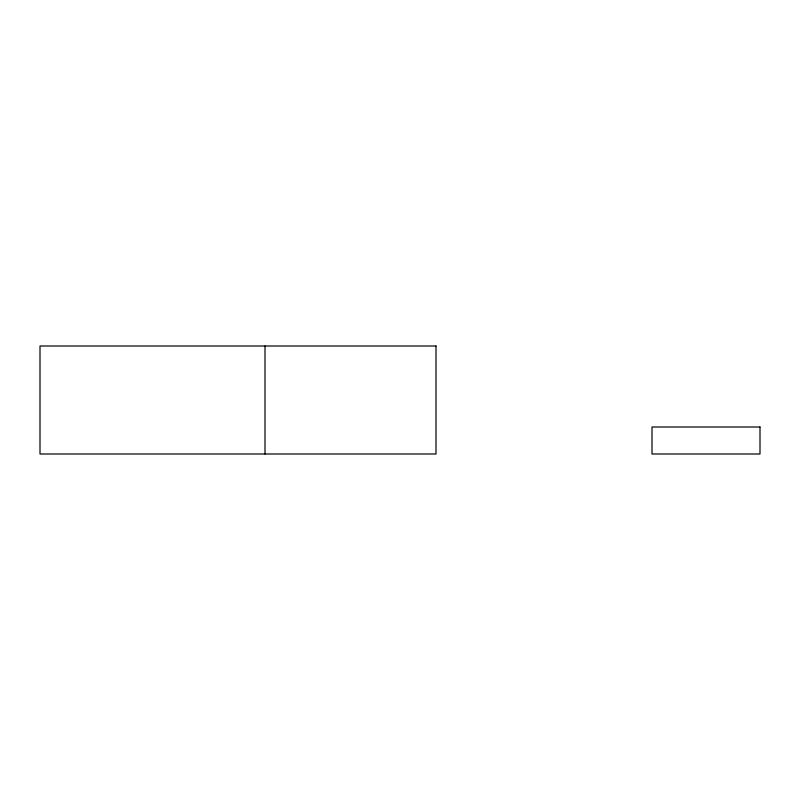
<?xml version="1.0" encoding="UTF-8"?>
<svg xmlns="http://www.w3.org/2000/svg" width="800" height="800" viewBox="0 0 800 800"><rect width="100%" height="100%" fill="white"/><g stroke="black" fill="none" stroke-linecap="round" stroke-linejoin="round"><path stroke-width="1.2" d="M265 346L265 454M436 346L40 346L40 454L436 454L436 346M760 427L652 427L652 454L760 454L760 427"/></g></svg>
